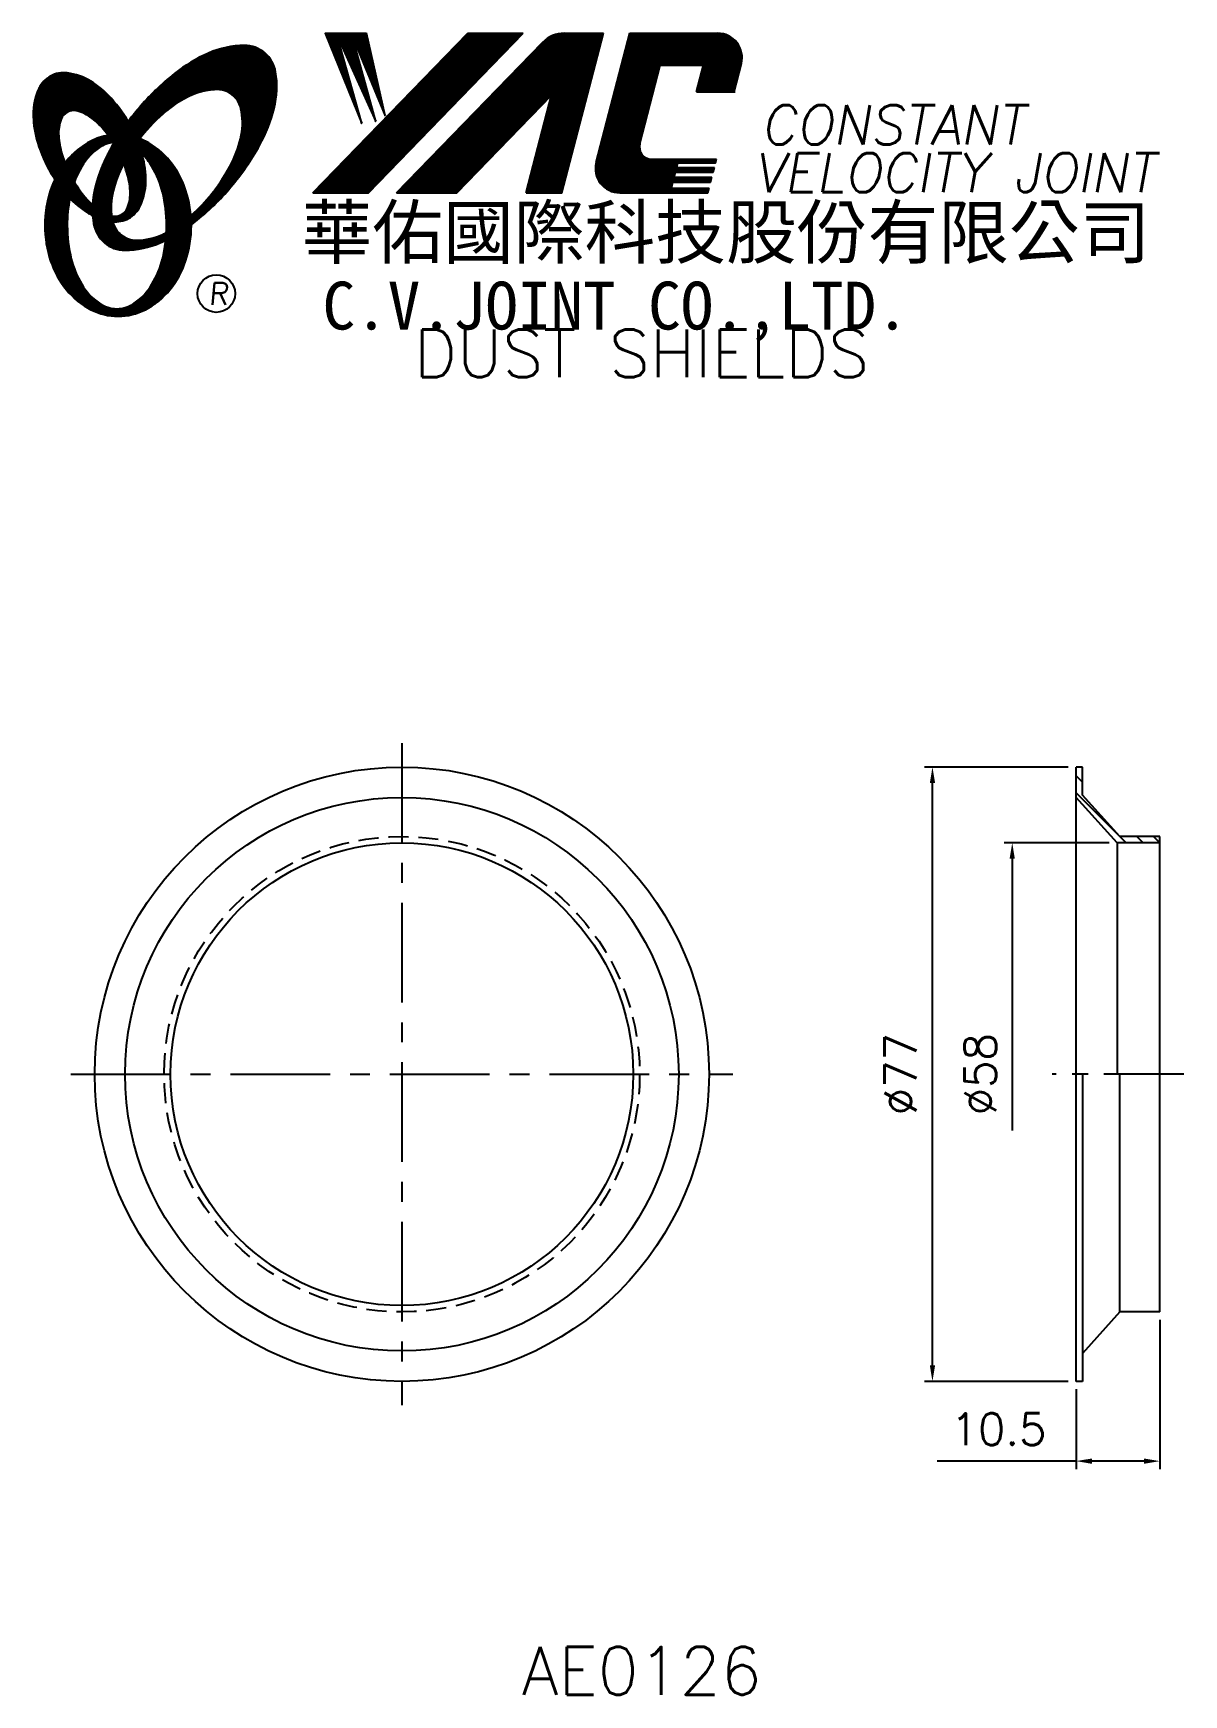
# Model space of a CAD drawing. Extents: x 123 to 268, y -5 to 203.
import ezdxf
from ezdxf.enums import TextEntityAlignment as Align

# ---------------------------------------------------------------- set-up
doc = ezdxf.new("R2010")
doc.units = 0
doc.header["$LTSCALE"] = 10
doc.header["$MEASUREMENT"] = 0
doc.linetypes.add('CENTER', pattern=[2, 1.25, -0.25, 0.25, -0.25])
doc.linetypes.add('HIDDEN', pattern=[0.375, 0.25, -0.125])
doc.layers.get('0').update_dxf_attribs({"linetype": 'CONTINUOUS'})
doc.layers.get('DEFPOINTS').update_dxf_attribs({"linetype": 'CONTINUOUS'})
doc.layers.add('4', color=4, linetype='CONTINUOUS')
doc.styles.add('CHINA', font='KAIU.TTF')
doc.styles.add('ITALICC', font='simplex.shx')
doc.dimstyles.new('STANDARD$0', dxfattribs={"dimtxt": 4, "dimasz": 2, "dimexe": 1, "dimexo": 1, "dimgap": 2, "dimtad": 1, "dimdec": 4, "dimzin": 10, "dimtxsty": 'ITALICC', "dimcen": 2, "dimclrd": 5, "dimclre": 5, "dimclrt": 18, "dimaunit": 1, "dimazin": 3, "dimtp": 0.1, "dimtfac": 0.7, "dimtdec": 4, "dimtmove": 0, "dimatfit": 3, "dimtolj": 1, "dimtzin": 10})
pattern_1 = [(45, (193.006751, -40.775345), (-0.00727476112, 0.00727476112), [])]
pattern_2 = [(45, (24.416206, -4.470935), (-0.00883883476, 0.00883883476), [])]

# ---------------------------------------------------------------- blocks, each defined once
blk = doc.blocks.new('*D14')
at = {"color": 5, "linetype": 'BYBLOCK'}
for p, q in [((258.3, 101.47), (245.16, 101.47)), ((246.16, 99.47), (246.16, 65.42))]:
    blk.add_line(p, q, dxfattribs=at)
blk.add_solid([(245.83, 99.47), (246.49, 99.47), (246.16, 101.47)], dxfattribs=at)
at = {"layer": 'DEFPOINTS', "color": 0, "linetype": 'BYBLOCK'}
for p in [(246.16, 101.47), (259.3, 101.47), (254.16, 43.47)]:
    blk.add_point(p, dxfattribs=at)
at = {"color": 18, "linetype": 'BYBLOCK', "insert": (242.16, 72.47), "char_height": 4, "attachment_point": 5, "rotation": 90, "style": 'ITALICC'}
blk.add_mtext('\\A1;∅58', dxfattribs=at)
blk = doc.blocks.new('*D15')
at = {"color": 5, "linetype": 'BYBLOCK'}
for p, q in [((253.16, 110.97), (235.16, 110.97)), ((236.16, 35.97), (236.16, 108.97)), ((253.16, 33.97), (235.16, 33.97))]:
    blk.add_line(p, q, dxfattribs=at)
for points in [[(235.83, 108.97), (236.49, 108.97), (236.16, 110.97)], [(235.83, 35.97), (236.49, 35.97), (236.16, 33.97)]]:
    blk.add_solid(points, dxfattribs=at)
at = {"layer": 'DEFPOINTS', "color": 0, "linetype": 'BYBLOCK'}
for p in [(236.16, 110.97), (254.16, 110.97), (254.16, 33.97)]:
    blk.add_point(p, dxfattribs=at)
at = {"color": 18, "linetype": 'BYBLOCK', "insert": (232.16, 72.47), "char_height": 4, "attachment_point": 5, "rotation": 90, "style": 'ITALICC'}
blk.add_mtext('\\A1;∅77', dxfattribs=at)
blk = doc.blocks.new('*D16')
at = {"color": 5, "linetype": 'BYBLOCK'}
for p, q in [((264.66, 41.67), (264.66, 22.97)), ((254.16, 32.97), (254.16, 22.97)), ((254.16, 23.97), (236.73, 23.97)), ((262.66, 23.97), (256.16, 23.97))]:
    blk.add_line(p, q, dxfattribs=at)
for points in [[(256.16, 24.3), (256.16, 23.63), (254.16, 23.97)], [(262.66, 24.3), (262.66, 23.63), (264.66, 23.97)]]:
    blk.add_solid(points, dxfattribs=at)
at = {"layer": 'DEFPOINTS', "color": 0, "linetype": 'BYBLOCK'}
for p in [(264.66, 42.67), (254.16, 33.97), (254.16, 23.97)]:
    blk.add_point(p, dxfattribs=at)
at = {"color": 18, "linetype": 'BYBLOCK', "insert": (244.45, 27.97), "char_height": 4, "attachment_point": 5, "style": 'ITALICC'}
blk.add_mtext('\\A1;10.5', dxfattribs=at)

msp = doc.modelspace()

# ---------------------------------------------------------------- hatches: boundary and pattern name
at = {"layer": '4', "linetype": 'CONTINUOUS'}
h = msp.add_hatch(dxfattribs=at)
h.set_pattern_fill('ANSI31', color=5, scale=0.1, style=0)
h.set_pattern_definition(pattern_2)
h.paths.add_polyline_path([(184.87491, 202.96005), (177.9176, 202.96005), (158.501, 182.95629), (165.4583, 182.95629)])
h.paths.add_polyline_path([(188.4218, 195.19448), (185.24143, 182.95629), (189.72241, 182.95629), (194.92085, 202.96005), (190.02412, 202.96005, 0.202785967), (187.29005, 201.80363), (168.99592, 182.95629), (176.54283, 182.95629)])
h.paths.add_polyline_path([(202.04891, 198.96163), (207.44263, 198.96163), (206.57361, 195.61761), (211.29043, 195.61761), (212.20715, 199.14518, 0.490800957), (209.25695, 202.96005), (198.22263, 202.96005), (194.01558, 186.77116, 0.490800957), (196.96578, 182.95629), (208.00009, 182.95629), (208.15454, 183.5506), (203.43772, 183.5506), (203.63109, 184.29468), (208.34791, 184.29468), (208.50647, 184.90482), (203.78964, 184.90482), (203.95089, 185.52529), (208.66771, 185.52529), (208.82389, 186.12628), (204.10707, 186.12628), (204.26387, 186.72966), (208.98069, 186.72966), (209.09742, 187.17885), (200.95767, 187.17885, -0.490800957), (199.48257, 189.08629)])
h = msp.add_hatch(dxfattribs=at)
h.set_pattern_fill('ANSI31', color=1, scale=0.1, style=0)
h.set_pattern_definition(pattern_2)
h.paths.add_polyline_path([(165.23297, 202.96005), (160.05565, 202.96005), (164.62641, 191.65631), (161.56047, 202.61429), (166.39521, 191.89197), (163.4472, 202.61429), (167.57442, 192.59893)])
h = msp.add_hatch(dxfattribs=at)
h.set_pattern_fill('ANSI31', color=5, scale=0.082305, style=0)
h.set_pattern_definition([(45, (24.416206, -4.470935), (-0.00727476112, 0.00727476112), [])])
h.paths.add_polyline_path([(146.45168, 195.89757, -0.172879177), (148.39315, 195.239, -0.172879177), (149.48044, 193.50095, -0.104527385), (149.50822, 190.17276, -0.065680101), (148.33869, 186.7708, -0.051823203), (145.89828, 182.92841, -0.044272532), (143.2233, 180.10208, -0.020203161), (143.27689, 178.96416, 0.006517006), (143.68144, 179.27624, 0.049863361), (148.23486, 183.6893, 0.049863361), (151.8245, 188.91647, 0.063682799), (153.64554, 193.54381, 0.103597411), (153.83484, 198.12778, 0.177892575), (152.48623, 200.49806, 0.177892575), (149.92384, 201.43139, 0.103597411), (145.43604, 200.47834, 0.063682799), (141.1783, 197.90927, 0.049863361), (136.62488, 193.49621, 0.016070017), (135.35418, 191.88989, -0.007061632), (135.60146, 191.45286, -0.031648676), (136.55405, 189.41629, -0.008069351), (136.98595, 189.9806, -0.051823203), (140.16433, 193.23905, -0.065680101), (143.20626, 195.15941, -0.104527385)])
h.paths.add_polyline_path([(133.37601, 182.73625, -0.065680101), (134.54554, 186.13821, -0.006063428), (134.78948, 186.61322, 0.027613469), (134.06264, 188.20129, 0.017011252), (133.52922, 189.13627, 0.007829282), (133.03524, 188.26904, 0.063682799), (131.2142, 183.6417, 0.103597411), (131.0249, 179.05772, 0.177892575), (132.3735, 176.68745, 0.177892575), (134.9359, 175.75412, 0.103597411), (139.42369, 176.70716, 0.008811776), (140.05066, 176.99724, 0.013922709), (140.12798, 177.96705, -0.009086703), (139.67797, 177.74961, -0.104527385), (136.43255, 177.01144, -0.172879177), (134.49108, 177.67001, -0.172879177), (133.40378, 179.40806, -0.104527385)])
h = msp.add_hatch(dxfattribs=at)
h.set_pattern_fill('ANSI31', color=3, scale=0.082305, style=0)
h.set_pattern_definition(pattern_1)
h.paths.add_polyline_path([(130.65517, 196.9484, 0.106488277), (127.71329, 197.98698, 0.158297415), (125.62309, 197.59193, 0.158297415), (124.16376, 196.04424, 0.106488277), (123.45295, 193.00648, 0.071723199), (123.871, 189.69352, 0.058080454), (125.41598, 185.87813, 0.058080454), (127.79703, 182.52034, 0.071723199), (130.36227, 180.38259, 0.020895977), (130.90245, 180.0806, -0.030777155), (130.88655, 181.45682, -0.042059526), (129.79019, 182.61958, -0.04691039), (128.17102, 185.10073, -0.04691039), (127.04274, 187.84022, -0.060581117), (126.64064, 190.10228, -0.10187153), (126.95226, 192.19049, -0.185892489), (127.73235, 193.08213, -0.185892489), (128.909, 193.22025, -0.10187153), (130.80665, 192.29471, -0.060581117), (132.44348, 190.68244, -0.04691039), (134.06264, 188.20129, -0.04691039), (135.19092, 185.46181, -0.060581117), (135.59302, 183.19974, -0.10187153), (135.2814, 181.11154, -0.185892489), (134.50131, 180.21989, -0.185892489), (133.32467, 180.08177, -0.002013383), (133.28387, 180.0924, 0.021593804), (133.40378, 179.40806, 0.006477741), (133.42179, 179.33102, 0.14950097), (135.39434, 179.73906, 0.158297415), (136.85368, 181.28675, 0.106488277), (137.56449, 184.32452, 0.071723199), (137.14644, 187.63747, 0.058080454), (135.60146, 191.45286, 0.058080454), (133.22041, 194.81065, 0.071723199)])
h = msp.add_hatch(dxfattribs=at)
h.set_pattern_fill('ANSI31', color=1, scale=0.082305, style=0)
h.set_pattern_definition(pattern_1)
h.paths.add_polyline_path([(131.7488, 188.62496, -0.120168026), (133.44059, 189.27835, 0.016865385), (132.84083, 190.16109, 0.076648372), (130.6846, 189.44217, 0.104809576), (127.60015, 186.92907, 0.005838257), (127.4332, 186.71687, 0.028089978), (128.17102, 185.10073, 0.014237292), (128.61315, 184.31569, -0.045767751), (129.53833, 186.25253, -0.106890197)])
h.paths.add_polyline_path([(127.71743, 178.87034, -0.048711043), (128.04753, 182.25068, -0.007865741), (127.79703, 182.52034, -0.037695478), (126.16115, 184.6391, 0.03042545), (125.63582, 183.33513, 0.080710289), (124.91039, 178.87034, 0.080710289), (125.63582, 174.40555, 0.089265679), (127.60015, 170.81161, 0.104809576), (130.6846, 168.29851, 0.11926607), (134.09379, 167.47357, 0.11926607), (137.50299, 168.29851, 0.104809576), (140.58744, 170.81161, 0.089265679), (142.55176, 174.40555, 0.080710289), (143.2772, 178.87034, 0.080710289), (142.55176, 183.33513, 0.089265679), (140.58744, 186.92907, 0.104809576), (137.50299, 189.44217, 0.025513357), (136.80975, 189.75492, 0.004818181), (136.55405, 189.41629, -0.023722145), (137.09526, 187.81954, -0.065307489), (138.33044, 186.25253, -0.073950765), (139.6429, 183.0548, -0.060532391), (140.15135, 178.87034, -0.060532391), (139.6429, 174.68588, -0.073950765), (138.33044, 171.48815, -0.106890197), (136.11998, 169.11572, -0.153118262), (133.93439, 168.43034, -0.153118262), (131.7488, 169.11572, -0.106890197), (129.53833, 171.48815, -0.073950765), (128.22588, 174.68588, -0.060532391)])
h = msp.add_hatch(dxfattribs=at)
h.set_pattern_fill('ANSI31', color=5, scale=12, angle=90, style=0)
h.set_pattern_definition([(135, (11.2512, -5.726), (-1.06066, -1.06066), [])])
h.paths.add_polyline_path([(264.65968, 101.46596), (264.65968, 102.26596), (259.65968, 102.26596), (254.95968, 107.46596), (254.95968, 110.96596), (254.15968, 110.96596), (254.15968, 107.15799), (259.3044, 101.46596)])

# ---------------------------------------------------------------- linework, layer by layer
at = {"layer": '4', "color": 5, "linetype": 'CONTINUOUS'}
for p, q in [((158.501, 182.95629), (177.9176, 202.96005)), ((165.4583, 182.95629), (184.87491, 202.96005)), ((177.9176, 202.96005), (184.87491, 202.96005)), ((189.72241, 182.95629), (194.92085, 202.96005)), ((190.02412, 202.96005), (194.92085, 202.96005)), ((194.01558, 186.77116), (198.22263, 202.96005)), ((198.22263, 202.96005), (209.25695, 202.96005)), ((168.99592, 182.95629), (187.29005, 201.80363)), ((199.48257, 189.08629), (202.04891, 198.96163)), ((202.04891, 198.96163), (207.44263, 198.96163)), ((206.57361, 195.61761), (207.44263, 198.96163)), ((211.29043, 195.61761), (212.20715, 199.14518)), ((176.54283, 182.95629), (188.4218, 195.19448)), ((185.24143, 182.95629), (188.4218, 195.19448)), ((206.57361, 195.61761), (211.44086, 195.61761)), ((200.95767, 187.17885), (209.09742, 187.17885)), ((203.78964, 184.90482), (203.95089, 185.52529)), ((203.95089, 185.52529), (208.66771, 185.52529)), ((204.10707, 186.12628), (204.26387, 186.72966)), ((204.10707, 186.12628), (208.82389, 186.12628)), ((204.26387, 186.72966), (208.98069, 186.72966)), ((208.66771, 185.52529), (208.82389, 186.12628)), ((208.98069, 186.72966), (209.09742, 187.17885)), ((203.43772, 183.5506), (203.63109, 184.29468)), ((203.43772, 183.5506), (208.15454, 183.5506)), ((203.63109, 184.29468), (208.34791, 184.29468)), ((203.78964, 184.90482), (208.50647, 184.90482)), ((208.00009, 182.95629), (208.15454, 183.5506)), ((208.34791, 184.29468), (208.50647, 184.90482)), ((158.501, 182.95629), (165.4583, 182.95629)), ((168.99592, 182.95629), (176.54283, 182.95629)), ((185.24143, 182.95629), (189.72241, 182.95629)), ((196.96578, 182.95629), (208.00009, 182.95629))]:
    msp.add_line(p, q, dxfattribs=at)
at = {"layer": '4', "color": 1, "linetype": 'CONTINUOUS'}
for p, q in [((160.05565, 202.96005), (164.62641, 191.65631)), ((160.05565, 202.96005), (165.23297, 202.96005)), ((161.56047, 202.61429), (166.39521, 191.89197)), ((164.62641, 191.65631), (161.56047, 202.61429)), ((163.4472, 202.61429), (167.57442, 192.59893)), ((166.39521, 191.89197), (163.4472, 202.61429)), ((167.57442, 192.59893), (165.23297, 202.96005))]:
    msp.add_line(p, q, dxfattribs=at)
at = {"layer": '4', "color": 5, "linetype": 'CENTER'}
for p, q in [((169.65971, 113.96596), (169.65971, 30.96596)), ((128.15971, 72.46596), (211.15971, 72.46596))]:
    msp.add_line(p, q, dxfattribs=at)
at = {"layer": '4', "color": 7, "linetype": 'CONTINUOUS'}
for p, q in [((254.15968, 33.96596), (254.15968, 110.96596)), ((254.95968, 110.96596), (254.15968, 110.96596)), ((254.95968, 107.46596), (254.95968, 110.96596)), ((259.3044, 101.46596), (254.15968, 107.15799)), ((259.65968, 102.26596), (254.95968, 107.46596)), ((264.65968, 102.26596), (259.65968, 102.26596)), ((264.65968, 42.66596), (264.65968, 102.26596)), ((259.3044, 101.46596), (259.3044, 72.46596)), ((264.65968, 101.46596), (259.3044, 101.46596)), ((254.95968, 72.46596), (254.95968, 33.96596)), ((259.65968, 42.66596), (259.65968, 72.46596)), ((259.65968, 42.66596), (254.95968, 37.46596)), ((264.65968, 42.66596), (259.65968, 42.66596)), ((254.95968, 33.96596), (254.15968, 33.96596))]:
    msp.add_line(p, q, dxfattribs=at)
at = {"layer": '4', "color": 5, "linetype": 'CENTER', "ltscale": 0.8}
msp.add_line((267.65968, 72.46596), (251.15968, 72.46596), dxfattribs=at)
at = {"layer": '4', "color": 5, "linetype": 'CONTINUOUS'}
for points in [[(143.27689, 178.96416, 0.006517006), (143.68144, 179.27624, 0.049863361), (148.23486, 183.6893, 0.049863361), (151.8245, 188.91647, 0.063682799), (153.64554, 193.54381, 0.103597411), (153.83484, 198.12778, 0.177892575), (152.48623, 200.49806, 0.177892575), (149.92384, 201.43139, 0.103597411), (145.43604, 200.47834, 0.063682799), (141.1783, 197.90927, 0.049863361), (136.62488, 193.49621, 0.016070017), (135.35418, 191.88989)], [(143.2233, 180.10208, 0.044272532), (145.89828, 182.92841, 0.051823203), (148.33869, 186.7708, 0.065680101), (149.50822, 190.17276, 0.104527385), (149.48044, 193.50095, 0.172879177), (148.39315, 195.239, 0.172879177), (146.45168, 195.89757, 0.104527385), (143.20626, 195.15941, 0.065680101), (140.16433, 193.23905, 0.051823203), (136.98595, 189.9806, 0.008069351), (136.55405, 189.41629)], [(133.52922, 189.13627, 0.007829282), (133.03524, 188.26904, 0.063682799), (131.2142, 183.6417, 0.103597411), (131.0249, 179.05772, 0.177892575), (132.3735, 176.68745, 0.177892575), (134.9359, 175.75412, 0.103597411), (139.42369, 176.70716, 0.008811776), (140.05066, 176.99724, 0.008811776)], [(134.78948, 186.61322, 0.006063428), (134.54554, 186.13821, 0.065680101), (133.37601, 182.73625, 0.104527385), (133.40378, 179.40806, 0.172879177), (134.49108, 177.67001, 0.172879177), (136.43255, 177.01144, 0.104527385), (139.67797, 177.74961, 0.009086703), (140.12798, 177.96705, 0.009086703)]]:
    msp.add_lwpolyline(points, format="xyb", dxfattribs=at)
at = {"layer": '4', "color": 3, "linetype": 'CONTINUOUS'}
for points in [[(133.42179, 179.33102, 0.14950097), (135.39434, 179.73906, 0.158297415), (136.85368, 181.28675, 0.106488277), (137.56449, 184.32452, 0.071723199), (137.14644, 187.63747, 0.058080454), (135.60146, 191.45286, 0.058080454), (133.22041, 194.81065, 0.071723199), (130.65517, 196.9484, 0.106488277), (127.71329, 197.98698, 0.158297415), (125.62309, 197.59193, 0.158297415), (124.16376, 196.04424, 0.106488277), (123.45295, 193.00648, 0.071723199), (123.871, 189.69352, 0.058080454), (125.41598, 185.87813, 0.058080454), (127.79703, 182.52034, 0.071723199), (130.36227, 180.38259, 0.020895977), (130.90245, 180.0806, 0.020895977)], [(133.28387, 180.0924, 0.002013383), (133.32467, 180.08177, 0.185892489), (134.50131, 180.21989, 0.185892489), (135.2814, 181.11154, 0.10187153), (135.59302, 183.19974, 0.060581117), (135.19092, 185.46181, 0.04691039), (134.06264, 188.20129, 0.04691039), (132.44348, 190.68244, 0.060581117), (130.80665, 192.29471, 0.10187153), (128.909, 193.22025, 0.185892489), (127.73235, 193.08213, 0.185892489), (126.95226, 192.19049, 0.10187153), (126.64064, 190.10228, 0.060581117), (127.04274, 187.84022, 0.04691039), (128.17102, 185.10073, 0.04691039), (129.79019, 182.61958, 0.042059526), (130.88655, 181.45682, 0.042059526)]]:
    msp.add_lwpolyline(points, format="xyb", dxfattribs=at)
at = {"layer": '4', "color": 1, "linetype": 'CONTINUOUS'}
for points in [[(126.16115, 184.6391, 0.03042545), (125.63582, 183.33513, 0.080710289), (124.91039, 178.87034, 0.080710289), (125.63582, 174.40555, 0.089265679), (127.60015, 170.81161, 0.104809576), (130.6846, 168.29851, 0.11926607), (134.09379, 167.47357, 0.11926607), (137.50299, 168.29851, 0.104809576), (140.58744, 170.81161, 0.089265679), (142.55176, 174.40555, 0.080710289), (143.2772, 178.87034, 0.080710289), (142.55176, 183.33513, 0.089265679), (140.58744, 186.92907, 0.104809576), (137.50299, 189.44217, 0.025513357), (136.80975, 189.75492, 0.025513357)], [(132.84083, 190.16109, 0.076648372), (130.6846, 189.44217, 0.104809576), (127.60015, 186.92907, 0.005838257), (127.4332, 186.71687, 0.005838257)], [(128.04753, 182.25068, 0.048711043), (127.71743, 178.87034, 0.060532391), (128.22588, 174.68588, 0.073950765), (129.53833, 171.48815, 0.106890197), (131.7488, 169.11572, 0.153118262), (133.93439, 168.43034, 0.153118262), (136.11998, 169.11572, 0.106890197), (138.33044, 171.48815, 0.073950765), (139.6429, 174.68588, 0.060532391), (140.15135, 178.87034, 0.060532391), (139.6429, 183.0548, 0.073950765), (138.33044, 186.25253, 0.065307489), (137.09526, 187.81954)], [(133.44059, 189.27835, 0.120168026), (131.7488, 188.62496, 0.106890197), (129.53833, 186.25253, 0.045767751), (128.61315, 184.31569, 0.045767751)]]:
    msp.add_lwpolyline(points, format="xyb", dxfattribs=at)
at = {"layer": '4', "color": 5, "linetype": 'CONTINUOUS'}
msp.add_circle((146.39803, 170.32462), 2.35282, dxfattribs=at)
at = {"layer": '4', "color": 7, "linetype": 'CONTINUOUS'}
for radius in [38.5, 34.69204, 29]:
    msp.add_circle((169.65971, 72.46596), radius, dxfattribs=at)
at = {"layer": '4', "color": 5, "linetype": 'HIDDEN'}
msp.add_circle((169.65971, 72.46596), 29.8, dxfattribs=at)
at = {"layer": '4', "color": 5, "linetype": 'CONTINUOUS'}
for centre, radius, start, end in [((190.02412, 199.14981), 3.81024, 90, 135.8533387), ((209.25695, 199.91186), 3.04819, 345.4326059, 90), ((200.95767, 188.70295), 1.5241, 165.4326059, 270), ((196.96578, 186.00448), 3.04819, 165.4326059, 270)]:
    msp.add_arc(centre, radius, start, end, dxfattribs=at)

# ---------------------------------------------------------------- texts
at = {"layer": '4', "color": 5, "linetype": 'CONTINUOUS', "style": 'ITALICC'}
for s, height, oblique, p in [('CONSTANT', 4.9, 10, (214.64981, 189.02676)), ('VELOCITY JOINT', 4.9, 10, (213.77158, 183.03137)), ('R', 2.75625, 5, (145.43935, 168.91502))]:
    msp.add_text(s, height=height, dxfattribs=dict(at, oblique=oblique)).set_placement(p)
at = {"layer": '4', "color": 7, "linetype": 'CONTINUOUS', "style": 'CHINA'}
for s, height, p in [('華佑國際科技股份有限公司', 6.5, (157.08764, 174.76644)), ('C.V.JOINT CO.,LTD.', 6, (159.71628, 165.82022))]:
    msp.add_text(s, height=height, dxfattribs=at).set_placement(p)
at = {"layer": '4', "color": 18, "linetype": 'CONTINUOUS', "style": 'ITALICC'}
for s, p in [('DUST SHIELDS', (199.719, 159.8274)), ('AE0126', (199.719, -5.31999))]:
    msp.add_text(s, height=6, dxfattribs=at).set_placement(p, align=Align.CENTER)

# ---------------------------------------------------------------- dimensions: what is measured, and where the dimension line sits
at = {"layer": '4', "color": 7, "linetype": 'CONTINUOUS'}
dim = msp.add_linear_dim(base=(236.15968, 110.96596), p1=(254.15968, 33.96596), p2=(254.15968, 110.96596), angle=90, text='%%C77', dimstyle='STANDARD$0', dxfattribs=at)
dim.commit()
dim.dimension.update_dxf_attribs({"geometry": '*D15', "text_midpoint": (232.15968, 72.46596)})
dim = msp.add_linear_dim(base=(246.15968, 101.46596), p1=(254.15968, 43.46596), p2=(259.3044, 101.46596), angle=90, text='%%C58', dimstyle='STANDARD$0', override={"dimcen": -2, "dimse1": 1, "dimsd1": 1}, dxfattribs=at)
dim.commit()
dim.dimension.update_dxf_attribs({"geometry": '*D14', "text_midpoint": (242.15968, 72.46596)})
dim = msp.add_linear_dim(base=(254.15968, 23.96599), p1=(264.65968, 42.66596), p2=(254.15968, 33.96596), text='10.5', dimstyle='STANDARD$0', dxfattribs=at)
dim.commit()
dim.dimension.update_dxf_attribs({"geometry": '*D16', "text_midpoint": (244.44539, 27.96599)})

doc.saveas('drawing.dxf')
